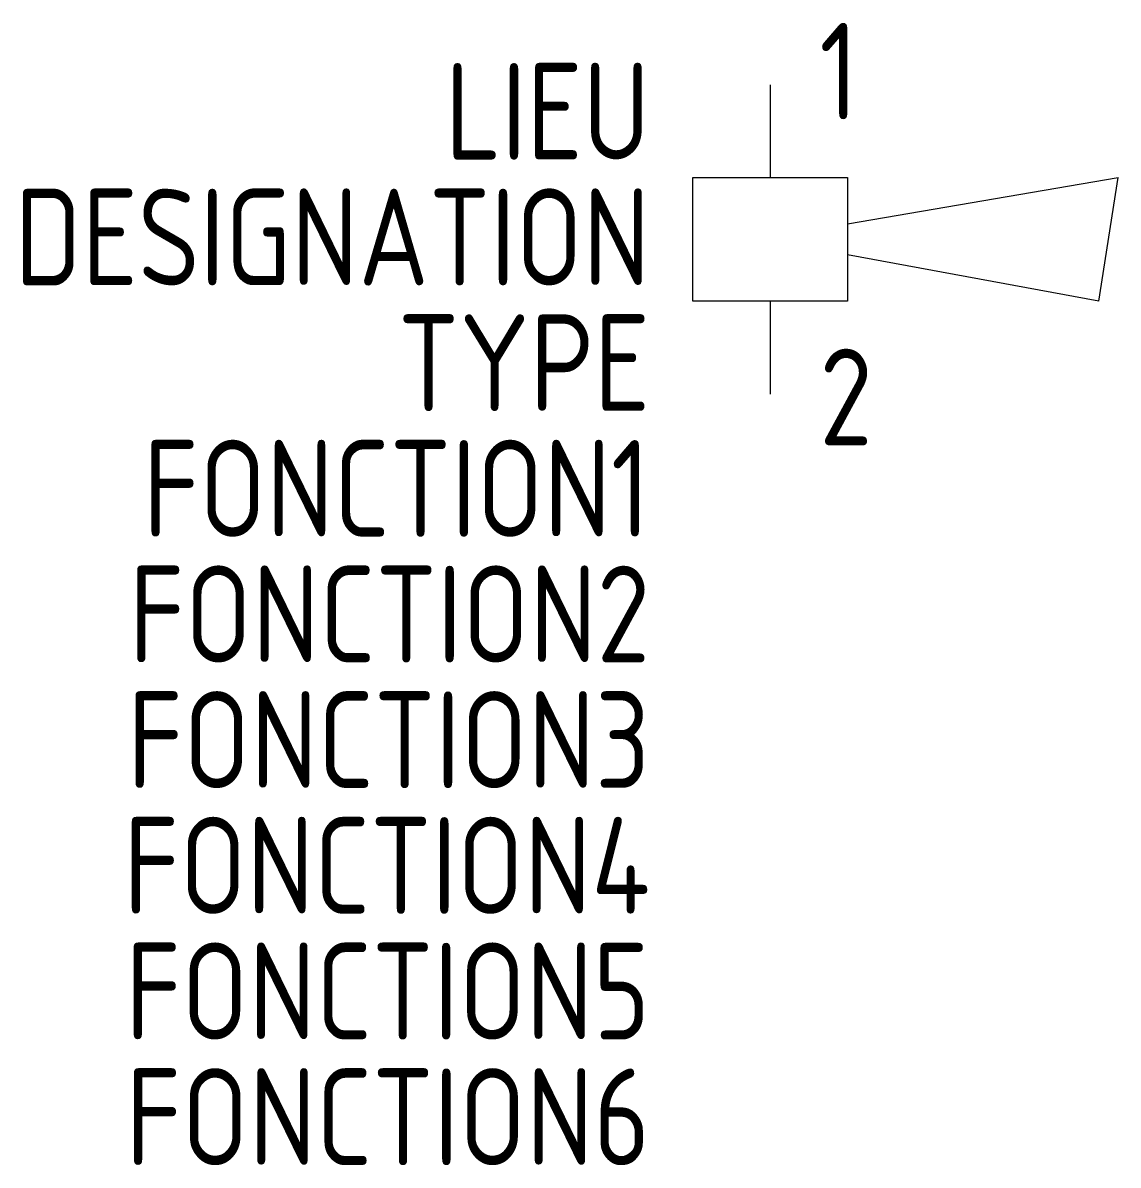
# Model space of a CAD drawing. Extents: x -1604 to -1575.6, y -907.5 to -878.
import ezdxf
from ezdxf.enums import TextEntityAlignment as Align

# ---------------------------------------------------------------- set-up
doc = ezdxf.new("R2010")
doc.units = 0
doc.header["$LTSCALE"] = 0.3
for name, color, linetype in [('SYMB_FIL', 3, 'CONTINUOUS'), ('SYMB_TXT_CONTACT', 2, 'CONTINUOUS'), ('SYMB_TXT_NOM', 3, 'CONTINUOUS')]:
    doc.layers.add(name, color=color, linetype=linetype)
doc.styles.add('NET2_5', font='isocp.shx', dxfattribs={"width": 0.9, "height": 2.5})

msp = doc.modelspace()

# ---------------------------------------------------------------- linework, layer by layer
at = {"layer": 'SYMB_FIL'}
for p, q in [((-1584.634, -879.593), (-1584.634, -881.993)), ((-1582.634, -883.193), (-1575.634, -881.993)), ((-1576.134, -885.193), (-1575.634, -881.993)), ((-1576.134, -885.193), (-1582.634, -883.993)), ((-1584.634, -885.193), (-1584.634, -887.593))]:
    msp.add_line(p, q, dxfattribs=at)
msp.add_lwpolyline([(-1582.634, -885.193), (-1586.634, -885.193), (-1586.634, -881.993), (-1582.634, -881.993)], close=True, dxfattribs=at)

# ---------------------------------------------------------------- texts
at = {"layer": 'SYMB_TXT_CONTACT', "style": 'NET2_5', "width": 0.9, "flags": 8}
for tag, p, s in [('1', (-1583.359, -880.493), 'X1'), ('2', (-1583.359, -888.92), 'X2')]:
    msp.add_attdef(tag, p, s, height=2.5, dxfattribs=at)
at = {"layer": 'SYMB_TXT_NOM', "style": 'NET2_5', "width": 0.9, "flags": 8}
for tag, text, p in [('LIEU', '', (-1587.735, -881.532)), ('DESIGNATION', 'H?', (-1587.735, -884.782)), ('TYPE', '', (-1587.735, -888.032)), ('FONCTION1', '', (-1587.735, -891.282)), ('FONCTION2', '', (-1587.735, -894.532)), ('FONCTION3', '', (-1587.735, -897.782)), ('FONCTION4', '', (-1587.735, -901.032)), ('FONCTION5', '', (-1587.735, -904.282)), ('FONCTION6', '', (-1587.735, -907.532))]:
    msp.add_attdef(tag, text=text, height=2.5, dxfattribs=at).set_placement(p, align=Align.RIGHT)

doc.saveas('drawing.dxf')
